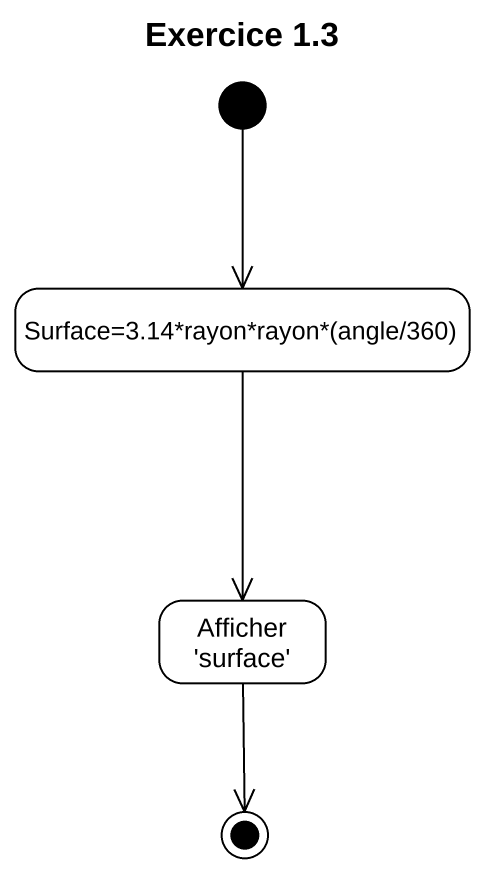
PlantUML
@startuml
title Exercice 1.3
hide empty description
state "Surface=3.14*rayon*rayon*(angle/360)" as Surface_3_14_rayon_rayon
state "Afficher 'surface'" as Afficher_surface
[*] --> Surface_3_14_rayon_rayon
Surface_3_14_rayon_rayon --> Afficher_surface
Afficher_surface --> [*]
@enduml
